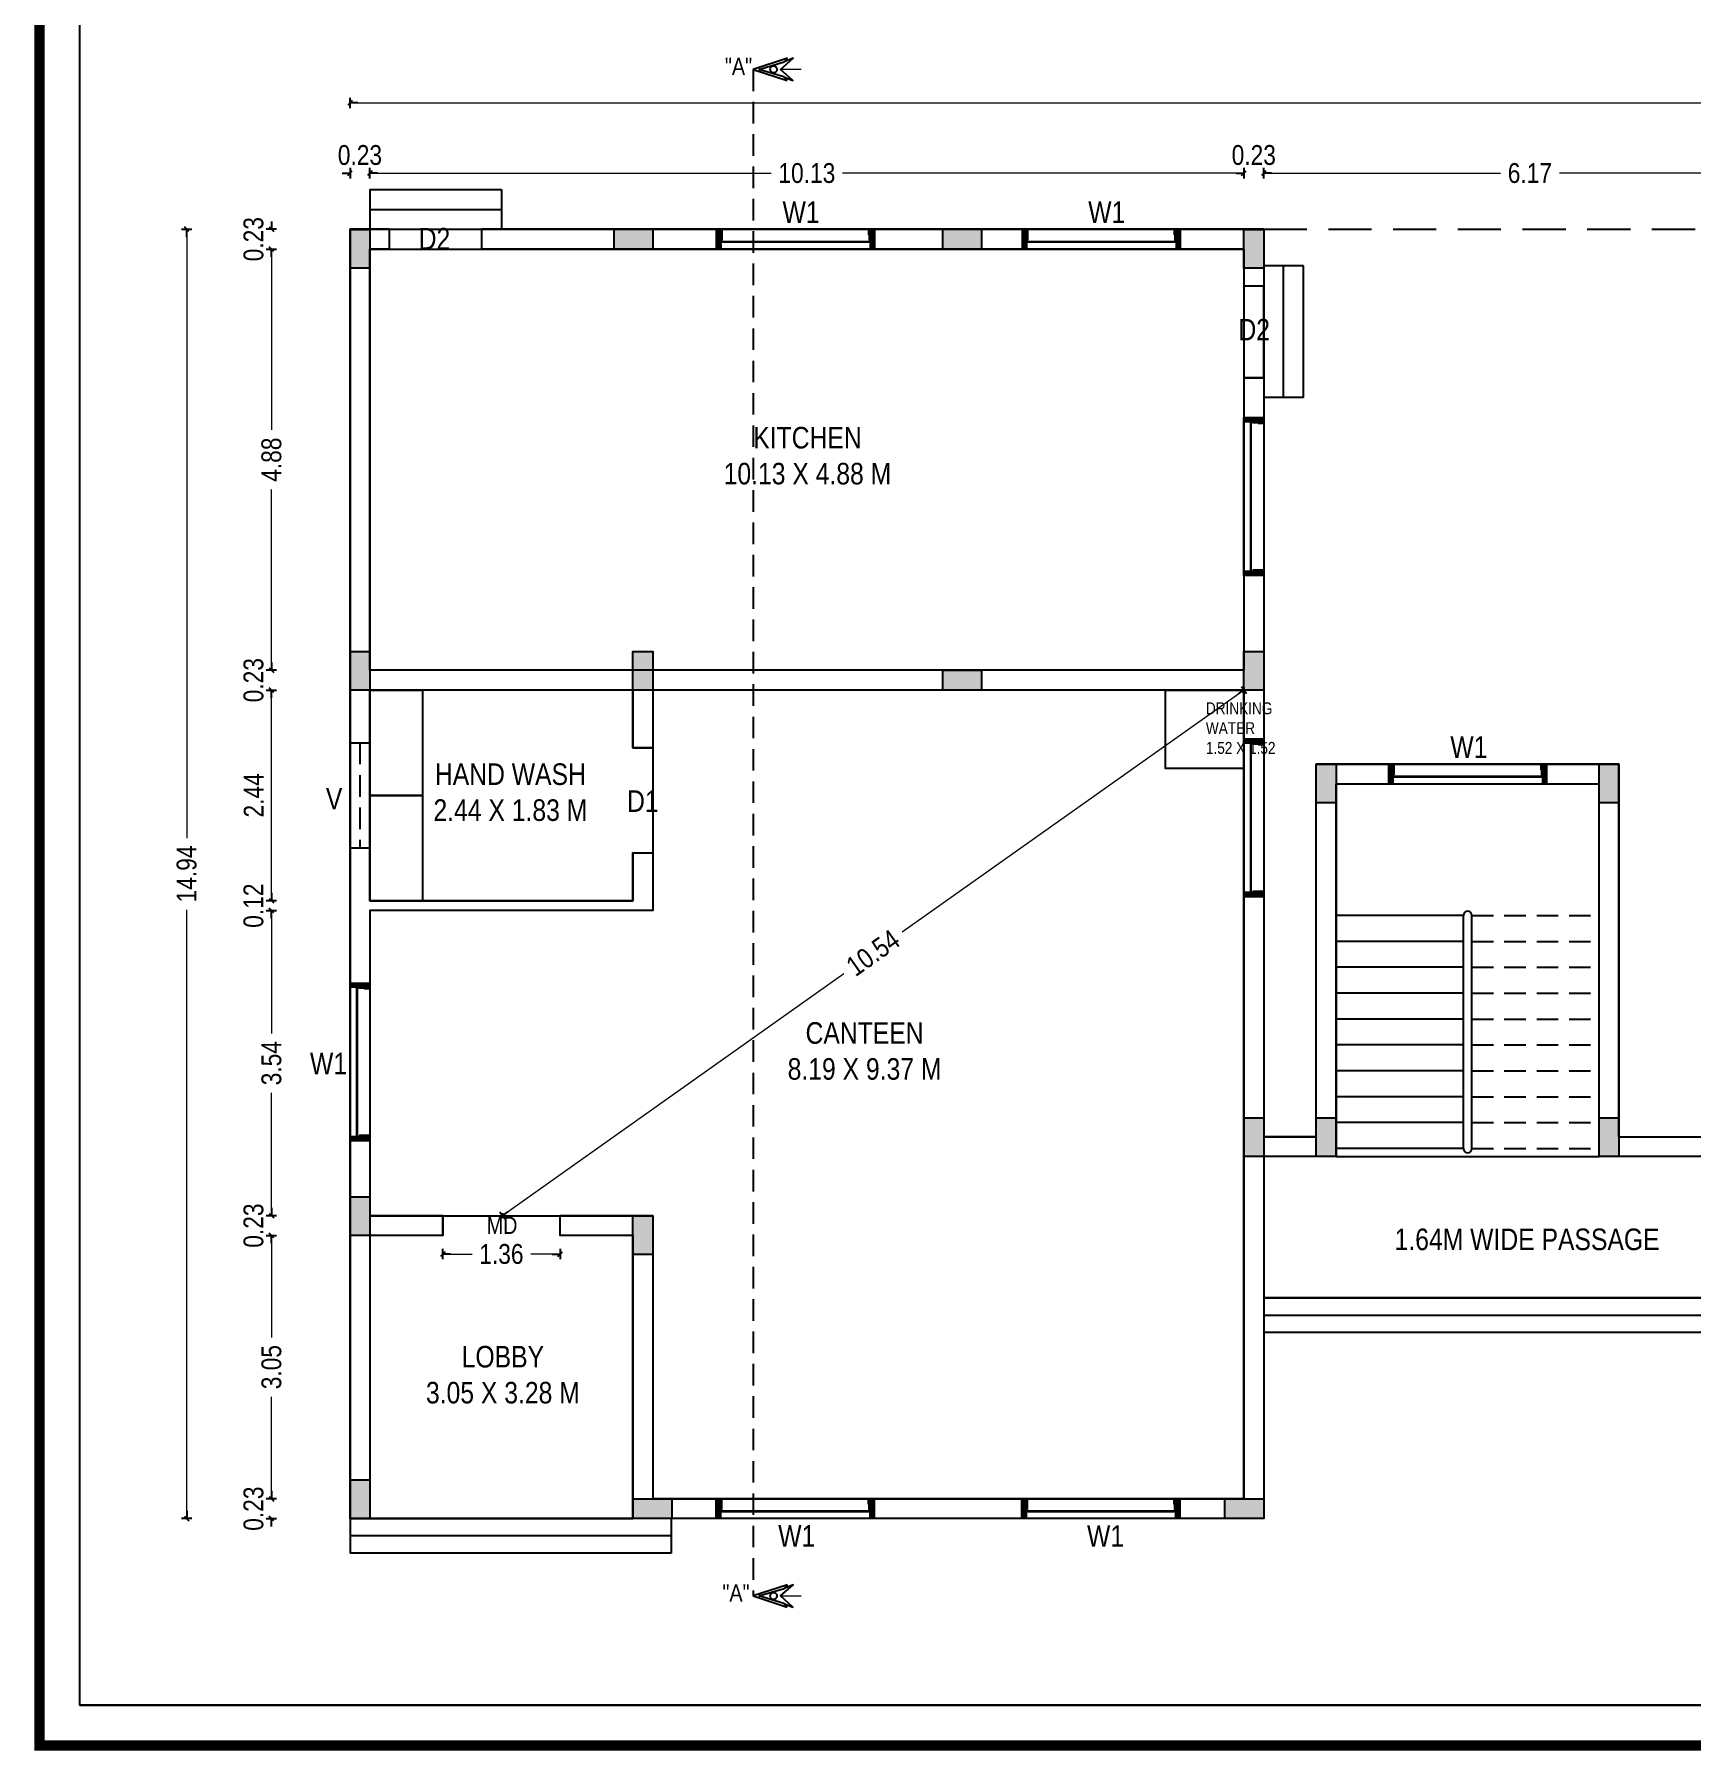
# Model space of a CAD drawing. Header units: metres. Extents: x 127 to 433, y 178 to 269.
# Drawn here: x 331.13 to 350.34, y 198.22 to 218.11 of the extents above; entities that cross this region are included whole.
import ezdxf

# ---------------------------------------------------------------- set-up
doc = ezdxf.new("R2010")
doc.units = ezdxf.units.M
doc.header["$MEASUREMENT"] = 0
doc.linetypes.add('DASHED', pattern=[0.75, 0.5, -0.25])
doc.linetypes.add('HIDDEN', pattern=[0.375, 0.25, -0.125])
doc.layers.add('BLK_1_FLR_0_BLT_UP_AREA', color=1, linetype='Continuous', plot=False)
for name, color, linetype in [('BLK_1_FLR_0_CARPET_AREA', 32, 'Continuous'), ('BLK_1_FLR_0_DRINKING_WATER', 7, 'Continuous'), ('BLK_1_FLR_0_EXIT_WIDTH_DOOR', 2, 'Continuous'), ('BLK_1_FLR_0_KITCHEN', 2, 'Continuous'), ('BLK_1_FLR_0_WASH', 243, 'Continuous'), ('COLU', 6, 'Continuous'), ('Dim', 9, 'Continuous'), ('DIST_EXIT', 7, 'Continuous'), ('GLASS', 4, 'Continuous'), ('HATCH', 8, 'Continuous'), ('TEXT_o', 8, 'Continuous'), ('WALL', 151, 'Continuous')]:
    doc.layers.add(name, color=color, linetype=linetype)
for name, color, linetype, lineweight in [('door', 32, 'Continuous', 15), ('Porch', 250, 'Continuous', 0), ('sill level', 18, 'Continuous', 13)]:
    doc.layers.add(name, color=color, linetype=linetype, lineweight=lineweight)
doc.styles.add('Arial', font='swissc.ttf')
doc.styles.get("Standard").update_dxf_attribs({"font": 'swissc.ttf'})
doc.styles.add('Times', font='times.ttf')
doc.dimstyles.new('FLOOR DIM', dxfattribs={"dimtxt": 0.23, "dimasz": 0.03, "dimexe": 0.075, "dimexo": 0.3, "dimgap": 0.09, "dimtad": 0, "dimzin": 3, "dimdsep": 46, "dimtxsty": 'Arial', "dimblk": 'JM1', "dimcen": -0.09, "dimse1": 1, "dimse2": 1, "dimclrd": 5, "dimclre": 250, "dimclrt": 3, "dimazin": 0, "dimtfac": 0.65, "dimtix": 1, "dimtofl": 0, "dimtmove": 0, "dimatfit": 2, "dimfxl": 0, "dimfrac": 1, "dimtolj": 1, "dimlwd": 18, "dimlwe": -1, "dimarcsym": 0})
doc.dimstyles.new('FLOOR DIM BUILDING DIM', dxfattribs={"dimtxt": 0.23, "dimasz": 0.025, "dimexe": 0.075, "dimexo": 0.3, "dimgap": 0.09, "dimtad": 0, "dimzin": 3, "dimdsep": 46, "dimtxsty": 'Arial', "dimblk": 'JM1', "dimcen": -0.09, "dimse1": 1, "dimse2": 1, "dimclrd": 5, "dimclre": 250, "dimclrt": 3, "dimazin": 0, "dimtfac": 0.65, "dimtix": 1, "dimtofl": 0, "dimtmove": 0, "dimatfit": 2, "dimfxl": 0, "dimfrac": 1, "dimtolj": 1, "dimlwd": 18, "dimlwe": -1, "dimarcsym": 0})

# ---------------------------------------------------------------- blocks, each defined once
blk = doc.blocks.new('JM1')
at = {"color": 2}
for p, q in [((-3, 0), (0, 0)), ((-0.88, -0.88), (0.88, 0.88)), ((0, 2), (0, -2))]:
    blk.add_line(p, q, dxfattribs=at)
blk = doc.blocks.new('*D84')
at = {"color": 5, "lineweight": 18}
for p, q in [((333.877, 201.169), (333.877, 201.199)), ((333.877, 200.879), (333.877, 200.849))]:
    blk.add_line(p, q, dxfattribs=at)
at = {"layer": 'Defpoints', "color": 0}
for p in [(333.877, 201.139), (338.297, 201.139), (334.787, 200.909)]:
    blk.add_point(p, dxfattribs=at)
at = {"color": 5, "lineweight": 18, "xscale": 0.03, "yscale": 0.03, "zscale": 0.03}
for p, rotation in [((333.877, 201.139), 270), ((333.877, 200.909), 90)]:
    blk.add_blockref('JM1', p, dxfattribs=dict(at, rotation=rotation))
at = {"color": 3, "insert": (333.669, 201.024), "char_height": 0.23, "attachment_point": 5, "rotation": 90, "style": 'Arial'}
blk.add_mtext('\\A1;0.23', dxfattribs=at)
blk = doc.blocks.new('*D85')
at = {"color": 5, "lineweight": 18}
for p, q in [((333.877, 204.159), (333.877, 203.006)), ((333.877, 201.169), (333.877, 202.321))]:
    blk.add_line(p, q, dxfattribs=at)
at = {"layer": 'Defpoints', "color": 0}
for p in [(333.877, 204.189), (335.017, 204.189), (338.297, 201.139)]:
    blk.add_point(p, dxfattribs=at)
at = {"color": 5, "lineweight": 18, "xscale": 0.03, "yscale": 0.03, "zscale": 0.03}
for p, rotation in [((333.877, 204.189), 90), ((333.877, 201.139), 270)]:
    blk.add_blockref('JM1', p, dxfattribs=dict(at, rotation=rotation))
at = {"color": 3, "insert": (333.877, 202.664), "char_height": 0.23, "attachment_point": 5, "rotation": 90, "style": 'Arial'}
blk.add_mtext('\\A1;3.05', dxfattribs=at)
blk = doc.blocks.new('*D86')
at = {"color": 5, "lineweight": 18}
for p, q in [((333.877, 204.449), (333.877, 204.479)), ((333.877, 204.159), (333.877, 204.129))]:
    blk.add_line(p, q, dxfattribs=at)
at = {"layer": 'Defpoints', "color": 0}
for p in [(333.877, 204.419), (335.017, 204.419), (335.017, 204.189)]:
    blk.add_point(p, dxfattribs=at)
at = {"color": 5, "lineweight": 18, "xscale": 0.03, "yscale": 0.03, "zscale": 0.03}
for p, rotation in [((333.877, 204.419), 270), ((333.877, 204.189), 90)]:
    blk.add_blockref('JM1', p, dxfattribs=dict(at, rotation=rotation))
at = {"color": 3, "insert": (333.669, 204.304), "char_height": 0.23, "attachment_point": 5, "rotation": 90, "style": 'Arial'}
blk.add_mtext('\\A1;0.23', dxfattribs=at)
blk = doc.blocks.new('*D87')
at = {"color": 5, "lineweight": 18}
for p, q in [((333.877, 207.924), (333.877, 206.53)), ((333.877, 204.449), (333.877, 205.842))]:
    blk.add_line(p, q, dxfattribs=at)
at = {"layer": 'Defpoints', "color": 0}
for p in [(333.877, 207.954), (335.017, 207.954), (335.017, 204.419)]:
    blk.add_point(p, dxfattribs=at)
at = {"color": 5, "lineweight": 18, "xscale": 0.03, "yscale": 0.03, "zscale": 0.03}
for p, rotation in [((333.877, 207.954), 90), ((333.877, 204.419), 270)]:
    blk.add_blockref('JM1', p, dxfattribs=dict(at, rotation=rotation))
at = {"color": 3, "insert": (333.877, 206.186), "char_height": 0.23, "attachment_point": 5, "rotation": 90, "style": 'Arial'}
blk.add_mtext('\\A1;3.54', dxfattribs=at)
blk = doc.blocks.new('*D88')
at = {"color": 5, "lineweight": 18}
for p, q in [((333.877, 208.099), (333.877, 208.129)), ((333.877, 207.924), (333.877, 207.894))]:
    blk.add_line(p, q, dxfattribs=at)
at = {"layer": 'Defpoints', "color": 0}
for p in [(333.877, 208.069), (335.017, 208.069), (335.017, 207.954)]:
    blk.add_point(p, dxfattribs=at)
at = {"color": 5, "lineweight": 18, "xscale": 0.03, "yscale": 0.03, "zscale": 0.03}
for p, rotation in [((333.877, 208.069), 270), ((333.877, 207.954), 90)]:
    blk.add_blockref('JM1', p, dxfattribs=dict(at, rotation=rotation))
at = {"color": 3, "insert": (333.669, 208.011), "char_height": 0.23, "attachment_point": 5, "rotation": 90, "style": 'Arial'}
blk.add_mtext('\\A1;0.12', dxfattribs=at)
blk = doc.blocks.new('*D89')
at = {"color": 5, "lineweight": 18}
blk.add_line((333.877, 208.099), (333.877, 210.479), dxfattribs=at)
at = {"layer": 'Defpoints', "color": 0}
for p in [(333.877, 210.509), (335.017, 210.509), (335.017, 208.069)]:
    blk.add_point(p, dxfattribs=at)
at = {"color": 5, "lineweight": 18, "xscale": 0.03, "yscale": 0.03, "zscale": 0.03}
for p, rotation in [((333.877, 210.509), 90), ((333.877, 208.069), 270)]:
    blk.add_blockref('JM1', p, dxfattribs=dict(at, rotation=rotation))
at = {"color": 3, "insert": (333.671, 209.289), "char_height": 0.23, "attachment_point": 5, "rotation": 90, "style": 'Arial'}
blk.add_mtext('\\A1;2.44', dxfattribs=at)
blk = doc.blocks.new('*D90')
at = {"color": 5, "lineweight": 18}
for p, q in [((333.877, 210.769), (333.877, 210.799)), ((333.877, 210.479), (333.877, 210.449))]:
    blk.add_line(p, q, dxfattribs=at)
at = {"layer": 'Defpoints', "color": 0}
for p in [(333.877, 210.739), (335.017, 210.739), (335.017, 210.509)]:
    blk.add_point(p, dxfattribs=at)
at = {"color": 5, "lineweight": 18, "xscale": 0.03, "yscale": 0.03, "zscale": 0.03}
for p, rotation in [((333.877, 210.739), 270), ((333.877, 210.509), 90)]:
    blk.add_blockref('JM1', p, dxfattribs=dict(at, rotation=rotation))
at = {"color": 3, "insert": (333.669, 210.624), "char_height": 0.23, "attachment_point": 5, "rotation": 90, "style": 'Arial'}
blk.add_mtext('\\A1;0.23', dxfattribs=at)
blk = doc.blocks.new('*D91')
at = {"color": 5, "lineweight": 18}
for p, q in [((333.877, 215.589), (333.877, 213.524)), ((333.877, 210.769), (333.877, 212.834))]:
    blk.add_line(p, q, dxfattribs=at)
at = {"layer": 'Defpoints', "color": 0}
for p in [(333.877, 215.619), (336.312, 215.619), (335.017, 210.739)]:
    blk.add_point(p, dxfattribs=at)
at = {"color": 5, "lineweight": 18, "xscale": 0.03, "yscale": 0.03, "zscale": 0.03}
for p, rotation in [((333.877, 215.619), 90), ((333.877, 210.739), 270)]:
    blk.add_blockref('JM1', p, dxfattribs=dict(at, rotation=rotation))
at = {"color": 3, "insert": (333.877, 213.179), "char_height": 0.23, "attachment_point": 5, "rotation": 90, "style": 'Arial'}
blk.add_mtext('\\A1;4.88', dxfattribs=at)
blk = doc.blocks.new('*D92')
at = {"color": 5, "lineweight": 18}
for p, q in [((333.877, 215.879), (333.877, 215.909)), ((333.877, 215.589), (333.877, 215.559))]:
    blk.add_line(p, q, dxfattribs=at)
at = {"layer": 'Defpoints', "color": 0}
for p in [(333.877, 215.849), (336.312, 215.849), (336.312, 215.619)]:
    blk.add_point(p, dxfattribs=at)
at = {"color": 5, "lineweight": 18, "xscale": 0.03, "yscale": 0.03, "zscale": 0.03}
for p, rotation in [((333.877, 215.849), 270), ((333.877, 215.619), 90)]:
    blk.add_blockref('JM1', p, dxfattribs=dict(at, rotation=rotation))
at = {"color": 3, "insert": (333.669, 215.734), "char_height": 0.23, "attachment_point": 5, "rotation": 90, "style": 'Arial'}
blk.add_mtext('\\A1;0.23', dxfattribs=at)
blk = doc.blocks.new('*D93')
at = {"color": 5, "lineweight": 18}
for p, q in [((332.894, 215.819), (332.894, 208.793)), ((332.894, 200.939), (332.894, 207.964))]:
    blk.add_line(p, q, dxfattribs=at)
at = {"layer": 'Defpoints', "color": 0}
for p in [(336.312, 215.849), (332.894, 200.909), (334.787, 200.909)]:
    blk.add_point(p, dxfattribs=at)
at = {"color": 5, "lineweight": 18, "xscale": 0.03, "yscale": 0.03, "zscale": 0.03}
for p, rotation in [((332.894, 215.849), 90), ((332.894, 200.909), 270)]:
    blk.add_blockref('JM1', p, dxfattribs=dict(at, rotation=rotation))
at = {"color": 3, "insert": (332.894, 208.379), "char_height": 0.23, "attachment_point": 5, "rotation": 90, "style": 'Arial'}
blk.add_mtext('\\A1;14.94', dxfattribs=at)
blk = doc.blocks.new('*D73')
at = {"color": 5, "lineweight": 18}
for p, q in [((334.757, 216.499), (334.727, 216.499)), ((335.047, 216.499), (335.077, 216.499))]:
    blk.add_line(p, q, dxfattribs=at)
at = {"layer": 'Defpoints', "color": 0}
for p in [(335.017, 216.499), (334.787, 215.849), (335.017, 215.619)]:
    blk.add_point(p, dxfattribs=at)
at = {"color": 5, "lineweight": 18, "xscale": 0.03, "yscale": 0.03, "zscale": 0.03}
blk.add_blockref('JM1', (334.787, 216.499), dxfattribs=at)
at = {"color": 5, "lineweight": 18, "xscale": 0.03, "yscale": 0.03, "zscale": 0.03, "rotation": 180}
blk.add_blockref('JM1', (335.017, 216.499), dxfattribs=at)
at = {"color": 3, "insert": (334.902, 216.708), "char_height": 0.23, "attachment_point": 5, "style": 'Arial'}
blk.add_mtext('\\A1;0.23', dxfattribs=at)
blk = doc.blocks.new('*D94')
at = {"color": 5, "lineweight": 18}
for p, q in [((335.047, 216.499), (339.668, 216.499)), ((345.117, 216.499), (340.496, 216.499))]:
    blk.add_line(p, q, dxfattribs=at)
at = {"layer": 'Defpoints', "color": 0}
for p in [(345.147, 216.499), (335.017, 215.619), (345.147, 215.619)]:
    blk.add_point(p, dxfattribs=at)
at = {"color": 5, "lineweight": 18, "xscale": 0.03, "yscale": 0.03, "zscale": 0.03, "rotation": 180}
blk.add_blockref('JM1', (335.017, 216.499), dxfattribs=at)
at = {"color": 5, "lineweight": 18, "xscale": 0.03, "yscale": 0.03, "zscale": 0.03}
blk.add_blockref('JM1', (345.147, 216.499), dxfattribs=at)
at = {"color": 3, "insert": (340.082, 216.499), "char_height": 0.23, "attachment_point": 5, "style": 'Arial'}
blk.add_mtext('\\A1;10.13', dxfattribs=at)
blk = doc.blocks.new('*D95')
at = {"color": 5, "lineweight": 18}
for p, q in [((345.117, 216.499), (345.087, 216.499)), ((345.407, 216.499), (345.437, 216.499))]:
    blk.add_line(p, q, dxfattribs=at)
at = {"layer": 'Defpoints', "color": 0}
for p in [(345.377, 216.499), (345.377, 215.849), (345.147, 215.619)]:
    blk.add_point(p, dxfattribs=at)
at = {"color": 5, "lineweight": 18, "xscale": 0.03, "yscale": 0.03, "zscale": 0.03}
blk.add_blockref('JM1', (345.147, 216.499), dxfattribs=at)
at = {"color": 5, "lineweight": 18, "xscale": 0.03, "yscale": 0.03, "zscale": 0.03, "rotation": 180}
blk.add_blockref('JM1', (345.377, 216.499), dxfattribs=at)
at = {"color": 3, "insert": (345.262, 216.708), "char_height": 0.23, "attachment_point": 5, "style": 'Arial'}
blk.add_mtext('\\A1;0.23', dxfattribs=at)
blk = doc.blocks.new('*D96')
at = {"color": 5, "lineweight": 18}
for p, q in [((345.407, 216.499), (348.12, 216.499)), ((351.517, 216.499), (348.805, 216.499))]:
    blk.add_line(p, q, dxfattribs=at)
at = {"layer": 'Defpoints', "color": 0}
for p in [(351.547, 216.499), (345.377, 215.849), (351.547, 215.849)]:
    blk.add_point(p, dxfattribs=at)
at = {"color": 5, "lineweight": 18, "xscale": 0.03, "yscale": 0.03, "zscale": 0.03, "rotation": 180}
blk.add_blockref('JM1', (345.377, 216.499), dxfattribs=at)
at = {"color": 5, "lineweight": 18, "xscale": 0.03, "yscale": 0.03, "zscale": 0.03}
blk.add_blockref('JM1', (351.547, 216.499), dxfattribs=at)
at = {"color": 3, "insert": (348.462, 216.499), "char_height": 0.23, "attachment_point": 5, "style": 'Arial'}
blk.add_mtext('\\A1;6.17', dxfattribs=at)
blk = doc.blocks.new('*D118')
at = {"color": 5, "lineweight": 18}
for p, q in [((334.817, 217.313), (364.397, 217.313)), ((394.817, 217.313), (365.237, 217.313))]:
    blk.add_line(p, q, dxfattribs=at)
at = {"layer": 'Defpoints', "color": 0}
for p in [(334.787, 217.313), (334.787, 215.849), (394.847, 215.849)]:
    blk.add_point(p, dxfattribs=at)
at = {"color": 5, "lineweight": 18, "xscale": 0.03, "yscale": 0.03, "zscale": 0.03, "rotation": 180}
blk.add_blockref('JM1', (334.787, 217.313), dxfattribs=at)
at = {"color": 5, "lineweight": 18, "xscale": 0.03, "yscale": 0.03, "zscale": 0.03}
blk.add_blockref('JM1', (394.847, 217.313), dxfattribs=at)
at = {"color": 3, "insert": (364.817, 217.313), "char_height": 0.23, "attachment_point": 5, "style": 'Arial'}
blk.add_mtext('\\A1;60.06', dxfattribs=at)
blk = doc.blocks.new('W1')
h = blk.add_hatch(color=252)
h.dxf.hatch_style = 1
h.paths.add_polyline_path([(373.281, 147.635), (373.345, 147.635), (373.345, 147.699), (373.281, 147.699)])
h.paths.add_polyline_path([(373.281, 147.533), (373.329, 147.533), (373.329, 147.574), (373.345, 147.574), (373.345, 147.635), (373.281, 147.635)])
h.paths.add_polyline_path([(373.281, 147.469), (373.329, 147.469), (373.329, 147.533), (373.281, 147.533)])
h = blk.add_hatch(color=252)
h.dxf.hatch_style = 1
h.paths.add_polyline_path([(375.062, 147.469), (375.11, 147.469), (375.11, 147.533), (375.062, 147.533)])
h.paths.add_polyline_path([(375.046, 147.574), (375.062, 147.574), (375.062, 147.533), (375.11, 147.533), (375.11, 147.635), (375.046, 147.635)])
h.paths.add_polyline_path([(375.046, 147.635), (375.11, 147.635), (375.11, 147.699), (375.046, 147.699)])
for p, q in [((373.345, 147.635), (373.345, 147.699)), ((375.046, 147.635), (375.046, 147.699)), ((373.329, 147.533), (373.329, 147.469)), ((375.062, 147.533), (375.062, 147.469))]:
    blk.add_line(p, q)
blk.add_lwpolyline([(375.11, 147.469), (373.281, 147.469), (373.281, 147.699), (375.11, 147.699)], close=True)
at = {"layer": 'door'}
for p, q in [((373.281, 147.635), (373.345, 147.635)), ((373.345, 147.635), (373.281, 147.635)), ((373.329, 147.574), (373.329, 147.533)), ((373.345, 147.574), (373.329, 147.574)), ((373.345, 147.635), (373.345, 147.574)), ((375.046, 147.635), (375.046, 147.574)), ((375.11, 147.635), (375.046, 147.635)), ((375.046, 147.574), (375.062, 147.574)), ((375.062, 147.574), (375.062, 147.533)), ((373.329, 147.533), (373.281, 147.533)), ((375.062, 147.533), (375.11, 147.533))]:
    blk.add_line(p, q, dxfattribs=at)
at = {"layer": 'GLASS'}
for p, q in [((375.062, 147.555), (373.329, 147.555)), ((375.062, 147.549), (373.329, 147.549))]:
    blk.add_line(p, q, dxfattribs=at)
at = {"layer": 'sill level'}
for p, q in [((373.281, 147.699), (375.11, 147.699)), ((373.281, 147.469), (375.11, 147.469))]:
    blk.add_line(p, q, dxfattribs=at)
blk = doc.blocks.new('ARROW')
at = {"linetype": 'Continuous', "ltscale": 250}
for p, q in [((113952.304, -27633.911), (113952.09, -27634.571)), ((113952.16, -27634.507), (113952.304, -27634.021)), ((113952.519, -27634.573), (113952.304, -27633.911)), ((113952.304, -27634.021), (113952.449, -27634.509)), ((113952.09, -27634.571), (113952.16, -27634.507)), ((113952.449, -27634.509), (113952.519, -27634.573))]:
    blk.add_line(p, q, dxfattribs=at)
blk.add_lwpolyline([(113952.304, -27633.911, 0, 0, 0), (113952.304, -27634.439, 0.025, 0.025, 0), (113952.304, -27634.841, 0.025, 0.025, 0)], format="xyseb")
blk.add_lwpolyline([(113952.16, -27634.507), (113952.09, -27634.681), (113952.304, -27634.439), (113952.519, -27634.683), (113952.449, -27634.509)], dxfattribs=at)
blk.add_circle((113952.304, -27634.307), 0.066, dxfattribs=at)
blk = doc.blocks.new('TYHJ')
at = {"layer": 'Porch', "ltscale": 10}
h = blk.add_hatch(color=256, dxfattribs=at)
h.dxf.hatch_style = 1
h.paths.add_polyline_path([(369.266, 162.409), (369.036, 162.409), (369.036, 161.959), (369.266, 161.959)])
at = {"layer": 'COLU', "ltscale": 10}
blk.add_lwpolyline([(369.266, 161.959), (369.036, 161.959), (369.036, 162.409), (369.266, 162.409)], close=True, dxfattribs=at)
blk = doc.blocks.new('TYKJTUK')
at = {"color": 1}
for p in [(-34.249, 71.934), (-23.889, 71.934), (-34.249, 67.044), (-30.969, 67.044), (-23.889, 67.044), (-23.049, 65.737), (-19.771, 65.737), (-23.889, 61.639), (-23.049, 61.639), (-19.771, 61.639), (-34.249, 60.724), (-30.969, 60.504), (-34.249, 57.444)]:
    blk.add_blockref('TYHJ', p, dxfattribs=at)
at = {"color": 1, "rotation": 270}
for p in [(175.888, 603.38), (179.698, 603.38), (179.698, 598.27), (176.108, 588.67), (182.968, 588.67)]:
    blk.add_blockref('TYHJ', p, dxfattribs=at)
blk = doc.blocks.new('TYKJTY')
at = {"color": 34, "linetype": 'DASHED', "ltscale": 0.5}
blk.add_line((334.902, 247.004), (334.902, 245.784), dxfattribs=at)
at = {"color": 34, "linetype": 'Continuous'}
blk.add_lwpolyline([(335.017, 247.004), (335.017, 245.784), (334.788, 245.784), (334.788, 247.004)], close=True, dxfattribs=at)
blk = doc.blocks.new('*D231')
at = {"layer": 'BLK_1_FLR_0_EXIT_WIDTH_DOOR', "color": 5, "lineweight": 18}
for p, q in [((335.892, 203.974), (336.203, 203.974)), ((337.192, 203.974), (336.882, 203.974))]:
    blk.add_line(p, q, dxfattribs=at)
at = {"layer": 'Defpoints', "color": 0}
for p in [(335.862, 204.189), (337.222, 204.189), (337.222, 203.974)]:
    blk.add_point(p, dxfattribs=at)
at = {"layer": 'BLK_1_FLR_0_EXIT_WIDTH_DOOR', "color": 5, "lineweight": 18, "xscale": 0.03, "yscale": 0.03, "zscale": 0.03, "rotation": 180}
blk.add_blockref('JM1', (335.862, 203.974), dxfattribs=at)
at = {"layer": 'BLK_1_FLR_0_EXIT_WIDTH_DOOR', "color": 5, "lineweight": 18, "xscale": 0.03, "yscale": 0.03, "zscale": 0.03}
blk.add_blockref('JM1', (337.222, 203.974), dxfattribs=at)
at = {"layer": 'BLK_1_FLR_0_EXIT_WIDTH_DOOR', "color": 3, "insert": (336.542, 203.974), "char_height": 0.23, "attachment_point": 5, "style": 'Arial'}
blk.add_mtext('\\A1;1.36', dxfattribs=at)
blk = doc.blocks.new('*D232')
at = {"layer": 'Defpoints', "color": 0}
for p in [(345.147, 210.509), (345.147, 210.509), (336.551, 204.419)]:
    blk.add_point(p, dxfattribs=at)
at = {"layer": 'DIST_EXIT', "color": 5, "lineweight": 18}
for p, q in [((345.127, 210.494), (341.187, 207.703)), ((336.571, 204.433), (340.511, 207.224))]:
    blk.add_line(p, q, dxfattribs=at)
at = {"layer": 'DIST_EXIT', "color": 5, "lineweight": 18, "xscale": 0.025, "yscale": 0.025, "zscale": 0.025}
for p, rotation in [((345.147, 210.509), 35.31471580225557), ((336.551, 204.419), 215.3147158022556)]:
    blk.add_blockref('JM1', p, dxfattribs=dict(at, rotation=rotation))
at = {"layer": 'DIST_EXIT', "color": 3, "insert": (340.849, 207.464), "char_height": 0.23, "attachment_point": 5, "rotation": 35.3147, "style": 'Arial'}
blk.add_mtext('\\A1;10.54', dxfattribs=at)

msp = doc.modelspace()

# ---------------------------------------------------------------- linework, layer by layer
at = {"linetype": 'HIDDEN'}
msp.add_line((339.458, 217.701), (339.458, 200.013), dxfattribs=at)
for p, q in [((335.015, 216.309), (336.542, 216.309)), ((335.015, 216.309), (335.017, 215.849)), ((336.542, 216.309), (336.542, 215.849)), ((335.015, 216.079), (336.542, 216.079)), ((334.787, 215.849), (334.787, 200.509)), ((335.245, 215.849), (334.787, 215.849)), ((335.245, 215.619), (335.245, 215.849)), ((335.245, 215.849), (336.312, 215.849)), ((345.377, 215.849), (336.312, 215.849)), ((336.312, 215.849), (336.312, 215.619)), ((345.377, 215.849), (345.377, 215.194)), ((335.017, 215.619), (335.017, 210.739)), ((335.245, 215.619), (335.017, 215.619)), ((345.147, 215.619), (336.312, 215.619)), ((345.147, 215.619), (345.147, 215.194)), ((345.837, 215.424), (345.377, 215.424)), ((345.607, 213.898), (345.607, 215.424)), ((345.837, 213.898), (345.837, 215.424)), ((345.147, 215.194), (345.377, 215.194)), ((345.377, 214.128), (345.377, 215.194)), ((345.147, 214.128), (345.147, 210.739)), ((345.147, 214.128), (345.377, 214.128)), ((345.377, 214.128), (345.377, 205.333)), ((345.837, 213.898), (345.377, 213.898)), ((345.147, 210.739), (335.017, 210.739)), ((335.017, 210.509), (335.017, 208.069)), ((338.067, 210.509), (335.017, 210.509)), ((338.067, 210.509), (338.067, 209.842)), ((338.297, 210.509), (338.297, 209.842)), ((345.147, 210.509), (338.297, 210.509)), ((345.147, 210.509), (345.147, 201.139)), ((338.067, 209.842), (338.297, 209.842)), ((345.987, 205.333), (345.987, 209.651)), ((349.495, 209.651), (345.987, 209.651)), ((349.495, 205.333), (349.495, 209.651)), ((346.217, 205.103), (346.217, 209.421)), ((349.265, 209.421), (346.217, 209.421)), ((349.265, 205.103), (349.265, 209.421)), ((338.067, 208.622), (338.067, 208.069)), ((338.067, 208.622), (338.297, 208.622)), ((338.297, 208.622), (338.297, 207.954)), ((338.067, 208.069), (335.017, 208.069)), ((335.017, 207.954), (335.017, 204.419)), ((338.297, 207.954), (335.017, 207.954)), ((347.691, 207.897), (346.217, 207.897)), ((347.691, 205.197), (347.691, 207.897)), ((347.791, 205.197), (347.791, 207.897)), ((347.691, 207.597), (346.217, 207.597)), ((347.691, 207.297), (346.217, 207.297)), ((347.691, 206.997), (346.217, 206.997)), ((347.691, 206.697), (346.217, 206.697)), ((347.691, 206.397), (346.217, 206.397)), ((347.691, 206.097), (346.217, 206.097)), ((347.691, 205.797), (346.217, 205.797)), ((347.691, 205.497), (346.217, 205.497)), ((347.691, 205.497), (346.217, 205.497)), ((345.987, 205.333), (345.377, 205.333)), ((349.495, 205.333), (351.547, 205.333)), ((345.377, 205.103), (345.377, 200.909)), ((346.217, 205.103), (345.377, 205.103)), ((347.691, 205.197), (346.217, 205.197)), ((351.547, 205.103), (349.265, 205.103)), ((335.862, 204.419), (335.017, 204.419)), ((335.862, 204.189), (335.862, 204.419)), ((338.297, 204.419), (337.222, 204.419)), ((337.222, 204.189), (337.222, 204.419)), ((338.297, 204.419), (338.297, 201.139)), ((335.017, 204.189), (335.017, 200.909)), ((335.862, 204.189), (335.017, 204.189)), ((338.067, 204.189), (337.222, 204.189)), ((338.067, 204.189), (338.067, 200.909)), ((345.377, 203.468), (355.14, 203.468)), ((345.377, 203.268), (361.587, 203.268)), ((345.377, 203.068), (361.787, 203.068)), ((345.147, 201.139), (338.297, 201.139)), ((345.377, 200.909), (334.787, 200.909)), ((338.508, 200.909), (338.508, 200.509)), ((338.508, 200.709), (334.787, 200.709)), ((338.508, 200.509), (334.787, 200.509)), ((331.656, 198.748), (432.405, 198.748))]:
    msp.add_line(p, q)
at = {"linetype": 'DASHED'}
msp.add_line((345.377, 215.849), (351.547, 215.849), dxfattribs=at)
at = {"const_width": 0.12}
msp.add_lwpolyline([(331.188, 268.526), (432.873, 268.526), (432.873, 198.28), (331.188, 198.28)], close=True, dxfattribs=at)
msp.add_lwpolyline([(331.656, 268.058), (432.405, 268.058), (432.405, 198.748), (331.656, 198.748)], close=True)
for centre, start, end in [((347.741, 207.897), 0, 180), ((347.741, 205.197), 180, 0)]:
    msp.add_arc(centre, 0.05, start, end)
at = {"layer": 'BLK_1_FLR_0_BLT_UP_AREA', "color": 13}
msp.add_lwpolyline([(381.277, 206.699), (369.467, 206.699), (367.933, 206.23), (367.703, 206.19), (367.703, 207.979), (361.387, 207.979), (361.387, 203.468), (351.547, 203.468), (351.547, 203.468), (345.377, 203.468), (345.377, 200.909), (334.787, 200.909), (334.787, 215.849), (345.377, 215.849), (345.377, 205.333), (345.987, 205.333), (345.987, 209.651), (349.495, 209.651), (349.495, 205.333), (351.547, 205.333), (351.547, 215.849), (394.847, 215.849)], dxfattribs=at)
at = {"layer": 'BLK_1_FLR_0_CARPET_AREA', "lineweight": -3}
msp.add_lwpolyline([(335.017, 215.619), (335.245, 215.619), (335.245, 215.849), (336.312, 215.849), (336.312, 215.619), (345.147, 215.619), (345.147, 215.194), (345.377, 215.194), (345.377, 214.128), (345.147, 214.128), (345.147, 210.739), (335.017, 210.739)], close=True, dxfattribs=at)
at = {"layer": 'BLK_1_FLR_0_CARPET_AREA'}
for points in [[(335.017, 204.419), (335.862, 204.419), (335.862, 204.189), (335.017, 204.189), (335.017, 200.909), (338.067, 200.909), (338.067, 204.189), (337.222, 204.189), (337.222, 204.419), (338.297, 204.419), (338.297, 201.139), (345.147, 201.139), (345.147, 210.509), (338.297, 210.509), (338.297, 209.842), (338.067, 209.842), (338.067, 210.509), (335.017, 210.509), (335.017, 208.069), (338.067, 208.069), (338.067, 208.622), (338.297, 208.622), (338.297, 207.954), (335.017, 207.954)], [(346.217, 205.103), (349.265, 205.103), (349.265, 209.421), (346.217, 209.421)]]:
    msp.add_lwpolyline(points, close=True, dxfattribs=at)
at = {"layer": 'BLK_1_FLR_0_DRINKING_WATER', "lineweight": -3}
msp.add_lwpolyline([(344.237, 210.509), (345.147, 210.509), (345.147, 209.599), (344.237, 209.599)], close=True, dxfattribs=at)
at = {"layer": 'BLK_1_FLR_0_KITCHEN'}
msp.add_lwpolyline([(335.017, 215.619), (345.147, 215.619), (345.147, 210.739), (335.017, 210.739)], close=True, dxfattribs=at)
at = {"layer": 'BLK_1_FLR_0_KITCHEN', "color": 6}
msp.add_lwpolyline([(335.017, 204.419), (338.297, 204.419), (338.297, 201.139), (345.147, 201.139), (345.147, 210.509), (338.297, 210.509), (338.297, 207.954), (335.017, 207.954)], close=True, dxfattribs=at)
at = {"layer": 'BLK_1_FLR_0_WASH', "color": 56, "lineweight": -3}
for points in [[(335.017, 209.289), (335.017, 210.509), (335.627, 210.509), (335.627, 209.289)], [(335.627, 209.289), (335.627, 208.069), (335.017, 208.069), (335.017, 209.289)]]:
    msp.add_lwpolyline(points, close=True, dxfattribs=at)
at = {"layer": 'Dim', "lineweight": -3}
for points in [[(335.017, 209.289), (335.017, 210.509), (335.627, 210.509), (335.627, 209.289)], [(335.627, 209.289), (335.627, 208.069), (335.017, 208.069), (335.017, 209.289)]]:
    msp.add_lwpolyline(points, close=True, dxfattribs=at)
at = {"layer": 'HATCH', "color": 8, "linetype": 'HIDDEN'}
for p, q in [((347.791, 207.897), (349.265, 207.897)), ((347.791, 207.597), (349.265, 207.597)), ((347.791, 207.297), (349.265, 207.297)), ((347.791, 206.997), (349.265, 206.997)), ((347.791, 206.697), (349.265, 206.697)), ((347.791, 206.397), (349.265, 206.397)), ((347.791, 206.097), (349.265, 206.097)), ((347.791, 205.797), (349.265, 205.797)), ((347.791, 205.497), (349.265, 205.497)), ((347.791, 205.497), (349.265, 205.497)), ((347.791, 205.197), (349.265, 205.197))]:
    msp.add_line(p, q, dxfattribs=at)
at = {"layer": 'WALL'}
msp.add_lwpolyline([(344.237, 210.509), (345.147, 210.509), (345.147, 209.599), (344.237, 209.599)], close=True, dxfattribs=at)

# ---------------------------------------------------------------- block references
at = {"xscale": 0.6, "yscale": 0.6, "zscale": 0.6, "rotation": 90}
for p in [(-16240.888, -68153.681), (-16240.888, -68171.37)]:
    msp.add_blockref('ARROW', p, dxfattribs=at)
at = {"color": 1}
msp.add_blockref('TYKJTUK', (0, -18.495), dxfattribs=at)
for name, p in [('W1', (-34.245, 68.15)), ('W1', (-30.701, 68.15)), ('TYKJTY', (0, -37.105)), ('W1', (-26.454, 61.952)), ('W1', (-34.249, 53.44)), ('W1', (-30.706, 53.44))]:
    msp.add_blockref(name, p)
at = {"rotation": 270}
for p in [(197.678, 586.947), (197.678, 583.224), (187.318, 580.396)]:
    msp.add_blockref('W1', p, dxfattribs=at)

# ---------------------------------------------------------------- texts
at = {"attachment_point": 5}
for s, insert, char_height in [('\\A1;"A"', (339.29, 217.736), 0.2), ('\\A1;W1', (340.015, 216.047), 0.25), ('\\A1;W1', (343.558, 216.047), 0.25), ('\\A1;D2', (335.766, 215.739), 0.25), ('\\A1;D2', (345.267, 214.686), 0.25), ('\\A1;KITCHEN\\P10.13 X 4.88 M', (340.089, 213.224), 0.25), ('\\A1;W1', (347.755, 209.849), 0.25), ('\\A1;HAND WASH\\P2.44 X 1.83 M', (336.646, 209.325), 0.25), ('\\A1;V', (334.603, 209.251), 0.25), ('\\A1;D1', (338.181, 209.223), 0.25), ('\\A1;CANTEEN\\P8.19 X 9.37 M', (340.751, 206.326), 0.25), ('\\A1;W1', (334.538, 206.181), 0.25), ('\\A1;MD', (336.549, 204.307), 0.2), ('\\A1;1.64M WIDE PASSAGE ', (348.43, 204.143), 0.25), ('\\A1;LOBBY\\P3.05 X 3.28 M', (336.559, 202.575), 0.25), ('\\A1;W1', (339.965, 200.708), 0.25), ('\\A1;W1', (343.544, 200.707), 0.25), ('\\A1;"A"', (339.261, 200.048), 0.2)]:
    msp.add_mtext(s, dxfattribs=dict(at, insert=insert, char_height=char_height))
at = {"layer": 'TEXT_o', "color": 0, "insert": (344.707, 210.367), "char_height": 0.1377, "attachment_point": 1, "style": 'Times'}
msp.add_mtext('\\A1;{\\fSwis721 Cn BT|b0|i0|c0|p34;DRINKING \\PWATER\\P1.52 X 1.52}', dxfattribs=at)

# ---------------------------------------------------------------- dimensions: what is measured, and where the dimension line sits
for base, p1, p2, override, picture, middle in [((334.787, 217.313), (394.847, 215.849), (334.787, 215.849), {"dimpost": '\\X', "dimtmove": 1}, '*D118', (364.817, 217.313)), ((335.017, 216.499), (334.787, 215.849), (335.017, 215.619), {"dimtad": 3, "dimpost": '\\X'}, '*D73', (334.902, 216.708)), ((345.377, 216.499), (345.147, 215.619), (345.377, 215.849), {"dimtad": 3, "dimpost": '\\X'}, '*D95', (345.262, 216.708)), ((345.147, 216.499), (335.017, 215.619), (345.147, 215.619), {"dimpost": '\\X', "dimtmove": 1}, '*D94', (340.082, 216.499)), ((351.547, 216.499), (345.377, 215.849), (351.547, 215.849), {"dimpost": '\\X', "dimtmove": 1}, '*D96', (348.462, 216.499))]:
    dim = msp.add_linear_dim(base=base, p1=p1, p2=p2, dimstyle='FLOOR DIM', override=override)
    dim.commit()
    dim.dimension.update_dxf_attribs({"geometry": picture, "text_midpoint": middle})
for base, p1, p2, override, picture, middle in [((333.877, 215.849), (336.312, 215.619), (336.312, 215.849), {"dimtad": 3, "dimpost": '\\X'}, '*D92', (333.669, 215.734)), ((332.894, 200.909), (336.312, 215.849), (334.787, 200.909), {"dimpost": '\\X', "dimtmove": 1}, '*D93', (332.894, 208.379)), ((333.877, 215.619), (335.017, 210.739), (336.312, 215.619), {"dimpost": '\\X', "dimtmove": 1}, '*D91', (333.877, 213.179)), ((333.877, 210.739), (335.017, 210.509), (335.017, 210.739), {"dimtad": 3, "dimpost": '\\X'}, '*D90', (333.669, 210.624)), ((333.877, 210.509), (335.017, 208.069), (335.017, 210.509), {"dimtad": 3, "dimpost": '\\X'}, '*D89', (333.671, 209.289)), ((333.877245721, 208.068590893), (335.017264929, 207.953590893), (335.017264929, 208.068590893), {"dimtad": 3, "dimpost": '\\X'}, '*D88', (333.669034682, 208.011090893)), ((333.877245721, 207.953590893), (335.017264929, 204.418590893), (335.017264929, 207.953590893), {"dimpost": '\\X', "dimtmove": 1}, '*D87', (333.877245721, 206.186090893)), ((333.877, 204.419), (335.017, 204.189), (335.017, 204.419), {"dimtad": 3, "dimpost": '\\X'}, '*D86', (333.669, 204.304)), ((333.877, 204.189), (338.297, 201.139), (335.017, 204.189), {"dimpost": '\\X', "dimtmove": 1}, '*D85', (333.877, 202.664)), ((333.877, 201.139), (334.787, 200.909), (338.297, 201.139), {"dimtad": 3, "dimpost": '\\X'}, '*D84', (333.669, 201.024))]:
    dim = msp.add_linear_dim(base=base, p1=p1, p2=p2, angle=90, dimstyle='FLOOR DIM', override=override)
    dim.commit()
    dim.dimension.update_dxf_attribs({"geometry": picture, "text_midpoint": middle})
at = {"layer": 'BLK_1_FLR_0_EXIT_WIDTH_DOOR', "color": 2}
dim = msp.add_linear_dim(base=(337.222, 203.974), p1=(335.862, 204.189), p2=(337.222, 204.189), dimstyle='FLOOR DIM', override={"dimpost": '\\X'}, dxfattribs=at)
dim.commit()
dim.dimension.update_dxf_attribs({"geometry": '*D231', "text_midpoint": (336.542, 203.974)})
at = {"layer": 'DIST_EXIT'}
dim = msp.add_aligned_dim(p1=(336.5507, 204.4186), p2=(345.1473, 210.5086), distance=0, dimstyle='FLOOR DIM BUILDING DIM', override={"dimpost": '\\X'}, dxfattribs=at)
dim.commit()
dim.dimension.update_dxf_attribs({"geometry": '*D232', "text_midpoint": (340.849, 207.4636)})

doc.saveas('drawing.dxf')
